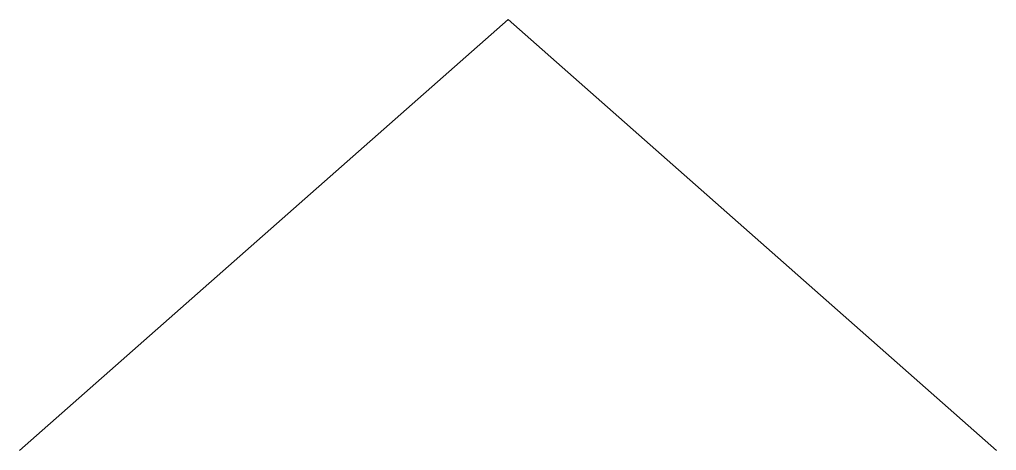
# Model space of a CAD drawing. Extents: x -1.5 to 1.5, y -1.32 to 0.
import ezdxf

# ---------------------------------------------------------------- set-up
doc = ezdxf.new("R2010")
doc.units = 0
doc.layers.get('0').update_dxf_attribs({"linetype": 'CONTINUOUS'})

msp = doc.modelspace()

# ---------------------------------------------------------------- linework, layer by layer
for p, q in [((0, 0), (-1.5, -1.3229)), ((1.5, -1.3229), (0, 0))]:
    msp.add_line(p, q)

doc.saveas('drawing.dxf')
